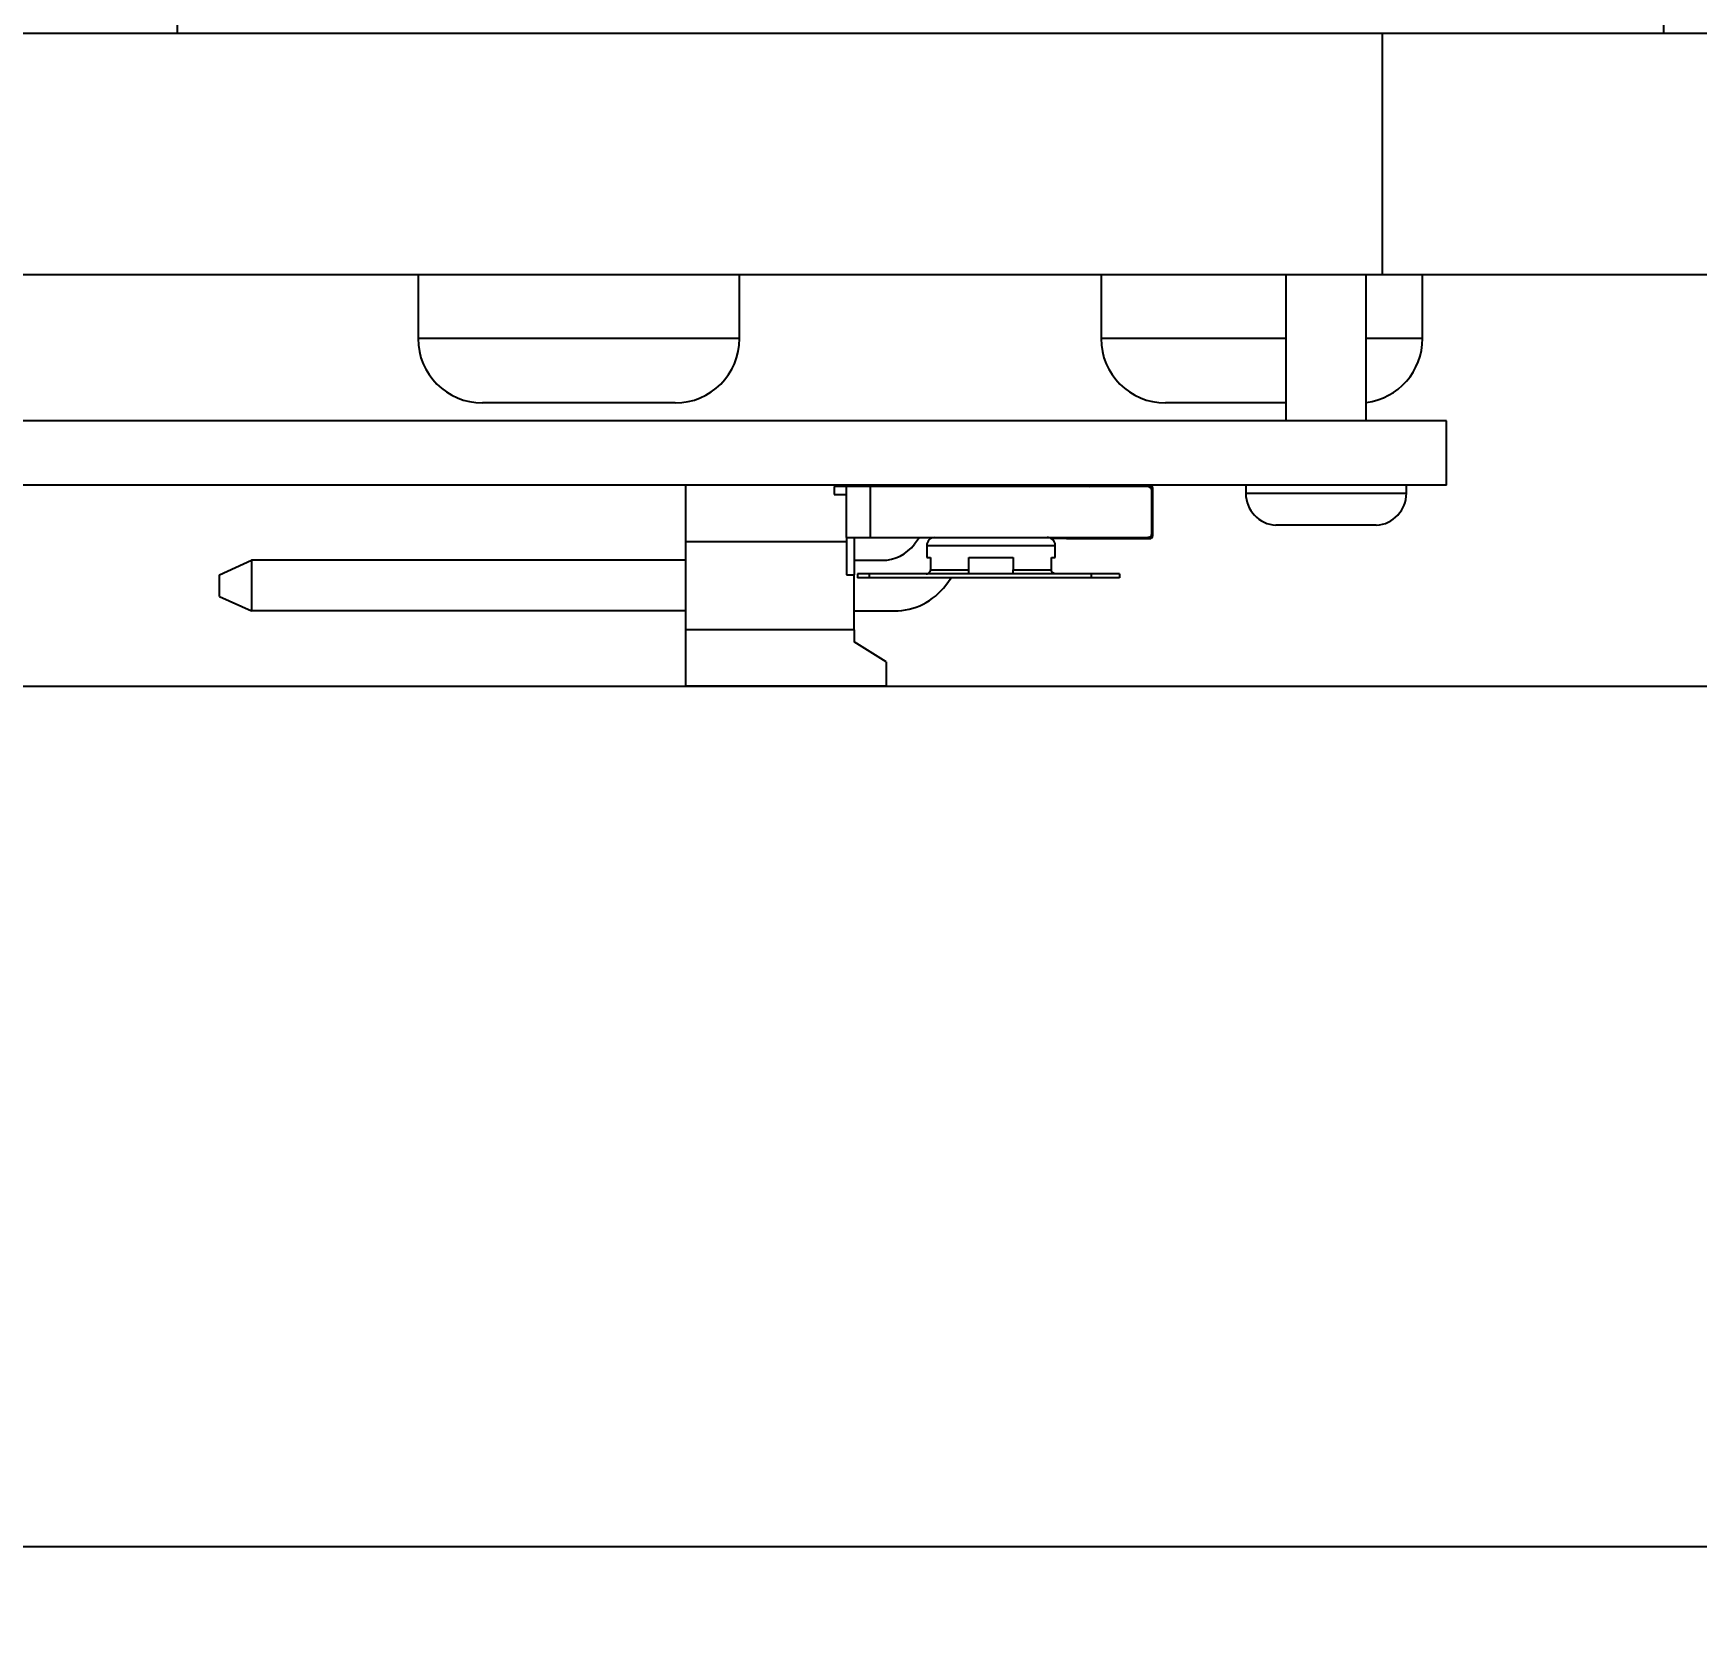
# Model space of a CAD drawing. Header units: millimetres. Extents: x 5 to 292, y 4 to 204.
# Drawn here: x 94.23 to 114.94, y 67.95 to 87.77 of the extents above; entities that cross this region are included whole.
import ezdxf

# ---------------------------------------------------------------- set-up
doc = ezdxf.new("R2010")
doc.units = ezdxf.units.MM
doc.layers.add('LAYER_1', color=179, linetype='Continuous')
doc.styles.add('SLDTEXTSTYLE0', font='TXT', dxfattribs={"width": 0.75})
doc.dimstyles.new('SLDDIMSTYLE1', dxfattribs={"dimtxt": 3.5, "dimasz": 3.556, "dimexe": 0, "dimexo": 0.0625, "dimgap": 0.875, "dimtad": 1, "dimrnd": 1e-09, "dimzin": 12, "dimdsep": 46, "dimtxsty": 'SLDTEXTSTYLE0', "dimblk1": 'CLOSED', "dimblk2": 'CLOSED', "dimsah": 1, "dimcen": 0.09, "dimadec": 0, "dimazin": 3, "dimtfac": 1, "dimtmove": 0, "dimatfit": 0, "dimldrblk": 'CLOSED', "dimfxl": 1, "dimfrac": 2, "dimtolj": 1, "dimtzin": 12, "dimarcsym": 0})
doc.dimstyles.new('SLDDIMSTYLE2', dxfattribs={"dimtxt": 3.5, "dimasz": 3.556, "dimexe": 0, "dimexo": 0.0625, "dimgap": 0.875, "dimtad": 1, "dimrnd": 1e-09, "dimzin": 4, "dimdsep": 46, "dimtxsty": 'SLDTEXTSTYLE0', "dimblk1": 'CLOSED', "dimblk2": 'CLOSED', "dimsah": 1, "dimcen": 0.09, "dimadec": 0, "dimazin": 1, "dimtfac": 1, "dimtofl": 0, "dimtmove": 0, "dimatfit": 3, "dimldrblk": 'CLOSED', "dimfxl": 1, "dimfrac": 2, "dimtolj": 1, "dimtzin": 12, "dimarcsym": 0})

# ---------------------------------------------------------------- blocks, each defined once
blk = doc.blocks.new('_CLOSED')
at = {"color": 0, "linetype": 'ByBlock', "lineweight": -2}
for p, q in [((-1, 0.166667), (0, 0)), ((-1, 0.166667), (-1, -0.166667)), ((0, 0), (-1, -0.166667)), ((0, 0), (-1, 0))]:
    blk.add_line(p, q, dxfattribs=at)
blk = doc.blocks.new('_D_1')
at = {"layer": 'LAYER_1'}
for p, q in [((134.517, 102.624), (134.517, 108.974)), ((110.023, 102.624), (135.517, 102.624)), ((134.517, 102.624), (134.517, 79.651)), ((74.17, 79.651), (135.517, 79.651)), ((134.517, 79.651), (134.517, 73.301))]:
    blk.add_line(p, q, dxfattribs=at)
at = {"layer": 'LAYER_1', "xscale": 3.556, "yscale": 3.556}
for p, rotation in [((134.517, 102.624, 1.494), 270), ((134.517, 79.651, 1.494), 90)]:
    blk.add_blockref('_CLOSED', p, dxfattribs=dict(at, rotation=rotation))
at = {"layer": 'LAYER_1', "insert": (130.005, 80.992), "char_height": 3.5, "attachment_point": 1, "rotation": 90, "style": 'SLDTEXTSTYLE0'}
blk.add_mtext('22.97mm', dxfattribs=at)
blk = doc.blocks.new('_D_2')
at = {"layer": 'LAYER_1'}
for p, q in [((39.223, 83.774), (39.223, 67.945)), ((123.823, 83.774), (123.823, 67.945)), ((39.223, 68.945), (123.823, 68.945))]:
    blk.add_line(p, q, dxfattribs=at)
at = {"layer": 'LAYER_1', "xscale": 3.556, "yscale": 3.556, "rotation": 180}
blk.add_blockref('_CLOSED', (39.223, 68.945, 1.494), dxfattribs=at)
at = {"layer": 'LAYER_1', "xscale": 3.556, "yscale": 3.556}
blk.add_blockref('_CLOSED', (123.823, 68.945, 1.494), dxfattribs=at)
at = {"layer": 'LAYER_1', "insert": (72.159, 73.457), "char_height": 3.5, "attachment_point": 1, "style": 'SLDTEXTSTYLE0'}
blk.add_mtext('84.60mm', dxfattribs=at)

msp = doc.modelspace()

# ---------------------------------------------------------------- linework, layer by layer
at = {"color": 7, "linetype": 'Continuous', "lineweight": 25}
for p, q in [((96.023, 87.874), (96.023, 87.774)), ((114.523, 87.874), (114.523, 87.774)), ((52.023, 87.774), (111.023, 87.774)), ((111.023, 87.774), (111.023, 84.774)), ((111.023, 87.774), (116.023, 87.774)), ((52.023, 84.774), (111.023, 84.774)), ((99.023, 84.774), (99.023, 83.974)), ((103.023, 83.974), (103.023, 84.774)), ((107.523, 84.774), (107.523, 83.974)), ((109.823, 84.774), (109.823, 82.951)), ((110.823, 82.951), (110.823, 84.774)), ((111.023, 84.774), (116.023, 84.774)), ((111.523, 83.974), (111.523, 84.774)), ((102.223, 83.174), (99.823, 83.174)), ((109.823, 83.174), (108.323, 83.174)), ((109.823, 82.951), (69.523, 82.951)), ((111.823, 82.951), (109.823, 82.951)), ((111.823, 82.151), (111.823, 82.951)), ((109.823, 82.151), (69.523, 82.151)), ((102.35, 82.151), (102.35, 81.451)), ((104.203, 82.134), (104.203, 82.034)), ((104.353, 82.134), (104.203, 82.134)), ((104.203, 82.034), (104.353, 82.034)), ((104.353, 81.499), (104.353, 82.134)), ((104.653, 82.134), (104.353, 82.134)), ((104.653, 81.499), (104.653, 82.134)), ((108.103, 82.134), (104.653, 82.134)), ((104.85, 82.151), (104.85, 82.134)), ((104.85, 82.151), (104.85, 82.134)), ((107.265, 82.151), (107.265, 82.139)), ((107.265, 82.139), (108.127, 82.139)), ((107.35, 82.134), (107.35, 82.139)), ((107.375, 82.139), (107.385, 82.134)), ((107.376, 82.139), (107.386, 82.134)), ((108.153, 82.084), (108.153, 82.113)), ((108.153, 81.549), (108.153, 82.084)), ((108.165, 81.524), (108.165, 82.113)), ((109.323, 82.151), (109.323, 82.051)), ((111.823, 82.151), (109.823, 82.151)), ((111.323, 82.051), (111.323, 82.151)), ((109.742, 81.651), (109.699, 81.654)), ((110.173, 81.651), (109.742, 81.651)), ((110.174, 81.654), (110.173, 81.651)), ((110.472, 81.654), (110.174, 81.654)), ((110.473, 81.651), (110.472, 81.654)), ((110.904, 81.651), (110.473, 81.651)), ((110.947, 81.654), (110.904, 81.651)), ((102.35, 81.451), (104.353, 81.451)), ((102.35, 81.451), (102.35, 80.351)), ((104.353, 81.499), (104.653, 81.499)), ((104.353, 81.499), (104.353, 81.034)), ((104.453, 81.034), (104.453, 81.499)), ((104.653, 81.499), (108.103, 81.499)), ((105.261, 81.499), (105.199, 81.417)), ((105.353, 81.399), (105.353, 81.249)), ((106.893, 81.486), (106.893, 81.499)), ((107.094, 81.486), (106.893, 81.486)), ((106.953, 81.249), (106.953, 81.399)), ((107.094, 81.499), (107.094, 81.486)), ((107.094, 81.486), (108.127, 81.486)), ((108.127, 81.499), (108.103, 81.499)), ((108.153, 81.524), (108.153, 81.549)), ((96.55, 81.036), (96.95, 81.216)), ((96.95, 81.216), (96.95, 80.586)), ((102.35, 81.216), (96.95, 81.216)), ((104.453, 81.216), (104.799, 81.216)), ((105.353, 81.249), (105.401, 81.249)), ((105.401, 81.249), (105.401, 81.099)), ((105.878, 81.249), (106.428, 81.249)), ((105.878, 81.099), (105.878, 81.249)), ((106.428, 81.249), (106.428, 81.099)), ((106.904, 81.249), (106.953, 81.249)), ((106.904, 81.099), (106.904, 81.249)), ((96.55, 80.766), (96.55, 81.036)), ((104.353, 81.034), (104.453, 81.034)), ((104.45, 80.351), (104.45, 81.034)), ((104.493, 81.049), (104.493, 80.999)), ((104.638, 81.049), (104.493, 81.049)), ((104.638, 80.999), (104.493, 80.999)), ((104.638, 81.049), (104.638, 80.999)), ((107.403, 81.049), (104.638, 81.049)), ((107.403, 80.999), (104.638, 80.999)), ((105.401, 81.099), (105.878, 81.099)), ((105.589, 80.907), (105.658, 80.999)), ((105.59, 80.907), (105.659, 80.999)), ((106.428, 81.099), (106.904, 81.099)), ((107.403, 80.999), (107.403, 81.049)), ((107.753, 81.049), (107.403, 81.049)), ((107.753, 80.999), (107.403, 80.999)), ((107.753, 81.049), (107.753, 80.999)), ((96.55, 80.766), (96.95, 80.586)), ((102.35, 80.586), (96.95, 80.586)), ((104.45, 80.351), (104.45, 80.586)), ((104.45, 80.586), (104.949, 80.586)), ((104.45, 80.351), (102.35, 80.351)), ((102.35, 80.351), (102.35, 79.651)), ((104.45, 80.351), (104.45, 80.351)), ((104.45, 80.351), (104.45, 80.201)), ((104.45, 80.351), (104.45, 80.201)), ((104.85, 79.951), (104.45, 80.201)), ((104.85, 79.951), (104.45, 80.201)), ((104.85, 79.951), (104.85, 79.651)), ((104.85, 79.951), (104.85, 79.651)), ((104.85, 79.651), (102.35, 79.651)), ((104.85, 79.651), (104.85, 79.651))]:
    msp.add_line(p, q, dxfattribs=at)
at = {"color": 8, "linetype": 'Continuous', "lineweight": 25}
for p, q in [((103.023, 83.974), (99.023, 83.974)), ((109.823, 83.974), (107.523, 83.974)), ((111.523, 83.974), (110.823, 83.974)), ((109.323, 82.051), (111.323, 82.051)), ((105.353, 81.399), (106.953, 81.399))]:
    msp.add_line(p, q, dxfattribs=at)
at = {"color": 7, "linetype": 'Continuous', "lineweight": 25, "flags": 128}
msp.add_lwpolyline([(106.15, 82.151), (106.057, 82.146), (105.982, 82.134)], dxfattribs=at)
at = {"color": 7, "linetype": 'Continuous', "lineweight": 25}
for centre, radius, start, end in [((99.823, 83.974), 0.8, 180, 270), ((102.223, 83.974), 0.8, 270, 0), ((108.323, 83.974), 0.8, 180, 270), ((110.723, 83.974), 0.8, 277.1808, 0), ((108.103, 82.084), 0.05, 0, 90), ((108.127, 82.113), 0.0381, 0, 90), ((108.127, 82.113), 0.0254, 360, 90), ((109.723, 82.051), 0.4, 180, 266.5132), ((110.923, 82.051), 0.4, 273.4832, 0), ((104.799, 81.716), 0.5, 270, 323.1792), ((105.453, 81.399), 0.1, 90, 180), ((106.853, 81.399), 0.1, 65.9727, 90), ((106.853, 81.399), 0.1, 360, 60.8092), ((108.103, 81.549), 0.05, 270, 360), ((108.127, 81.524), 0.0254, 270, 0), ((108.127, 81.524), 0.0381, 270, 360), ((104.949, 81.386), 0.8, 270, 323.1792), ((104.949, 81.386), 0.8, 270, 323.1792)]:
    msp.add_arc(centre, radius, start, end, dxfattribs=at)
for points, knots in [([(105.348, 81.049), (105.355, 81.049), (105.367, 81.05), (105.383, 81.06), (105.395, 81.074), (105.401, 81.088), (105.401, 81.096), (105.401, 81.099)], [0, 0, 0, 0, 0.231056, 0.46229, 0.687549, 0.899905, 1, 1, 1, 1]), ([(105.878, 81.049), (105.878, 81.049), (105.878, 81.05), (105.878, 81.06), (105.878, 81.074), (105.878, 81.088), (105.878, 81.096), (105.878, 81.099)], [0, 0, 0, 0, 0.231083, 0.462304, 0.687549, 0.89991, 1, 1, 1, 1]), ([(106.428, 81.049), (106.428, 81.049), (106.428, 81.05), (106.428, 81.06), (106.428, 81.074), (106.428, 81.088), (106.428, 81.096), (106.428, 81.099)], [0, 0, 0, 0, 0.231083, 0.462304, 0.687549, 0.89991, 1, 1, 1, 1]), ([(106.957, 81.049), (106.951, 81.049), (106.938, 81.05), (106.922, 81.06), (106.91, 81.074), (106.904, 81.088), (106.904, 81.096), (106.904, 81.099)], [0, 0, 0, 0, 0.231057, 0.46229, 0.687549, 0.899905, 1, 1, 1, 1])]:
    msp.add_open_spline(points, degree=3, knots=knots, dxfattribs=at)

# ---------------------------------------------------------------- dimensions: what is measured, and where the dimension line sits
at = {"layer": 'LAYER_1'}
dim = msp.add_linear_dim(base=(134.517, 79.651), p1=(109.023, 102.624), p2=(73.17, 79.651), angle=90, dimstyle='SLDDIMSTYLE1', dxfattribs=at)
dim.commit()
dim.dimension.update_dxf_attribs({"geometry": '_D_1', "text_midpoint": (134.517, 91.186), "dimtype": 160})
dim = msp.add_linear_dim(base=(123.823, 68.945), p1=(39.223, 84.774), p2=(123.823, 84.774), dimstyle='SLDDIMSTYLE2', dxfattribs=at)
dim.commit()
dim.dimension.update_dxf_attribs({"geometry": '_D_2', "text_midpoint": (82.352, 68.945), "dimtype": 160})

doc.saveas('drawing.dxf')
